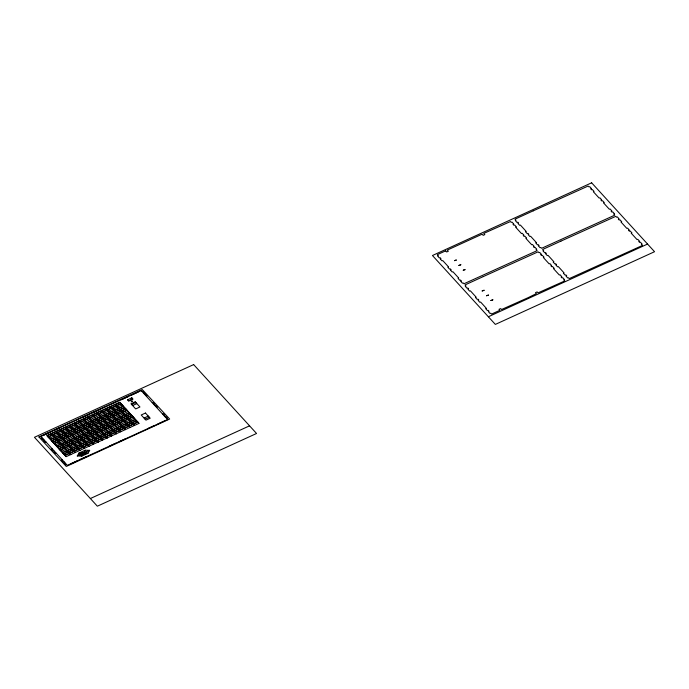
<?xml version="1.0" encoding="UTF-8"?>
<svg xmlns="http://www.w3.org/2000/svg" width="689" height="689" viewBox="0 0 689 689"><rect width="100%" height="100%" fill="white"/><g stroke="black" fill="none" stroke-linecap="round" stroke-linejoin="round"><path stroke-width="1.03" d="M77.289 455.989L78.977 453.035L85.16 450.201L89.665 450.339L87.985 453.302L81.793 456.127L77.289 455.989L89.665 450.339M81.793 456.127L85.16 450.201M41.745 437.317L41.047 437.636L42.796 439.548L43.485 439.237M142.02 391.516L142.718 391.197L144.466 393.118L143.768 393.436M48.084 436.955L121.023 403.642M48.273 436.929L52.528 434.983M52.838 434.845L57.092 432.899M57.394 432.761L61.648 430.814M61.95 430.677L66.204 428.739M66.514 428.601L70.769 426.655M71.07 426.517L75.325 424.57M75.626 424.433L79.881 422.486M80.191 422.348L84.446 420.411M84.747 420.273L89.002 418.326M89.303 418.189L93.558 416.242M93.868 416.104L98.122 414.158M98.424 414.02L102.678 412.082M102.98 411.944L107.234 409.998M107.536 409.86L111.799 407.914M112.1 407.776L116.355 405.83M116.656 405.692L120.911 403.754M44.363 440.193L43.665 440.512L45.414 442.424L46.111 442.105M144.647 394.392L145.345 394.074L147.093 395.986L146.395 396.304M49.289 438.264L122.229 404.951M50.598 439.47L54.853 437.524M55.154 437.386L59.409 435.439M59.719 435.302L63.974 433.364M64.275 433.226L68.53 431.28M68.831 431.142L73.086 429.195M73.396 429.058L77.65 427.111M77.952 426.973L82.206 425.035M82.508 424.898L86.762 422.951M87.064 422.813L91.327 420.867M91.628 420.729L95.883 418.783M96.184 418.645L100.439 416.707M100.74 416.569L104.995 414.623M105.305 414.485L109.56 412.539M109.861 412.401L114.116 410.455M114.417 410.317L118.672 408.379M118.982 408.241L123.236 406.295M50.486 439.582L123.426 406.269M51.796 440.788L56.05 438.841M56.36 438.704L60.615 436.757M60.916 436.619L65.171 434.673M65.472 434.535L69.727 432.597M70.037 432.459L74.291 430.513M74.593 430.375L78.847 428.429M79.149 428.291L83.403 426.345M83.713 426.207L87.968 424.269M88.27 424.131L92.524 422.185M92.826 422.047L97.08 420.101M97.39 419.963L101.645 418.016M101.946 417.878L106.201 415.941M106.502 415.803L110.757 413.856M111.058 413.719L115.321 411.772M115.623 411.634L119.877 409.688M120.179 409.55L124.433 407.612M51.684 440.9L124.623 407.587M52.889 442.209L125.829 408.896M53.079 442.183L57.333 440.245M57.635 440.107L61.889 438.161M62.199 438.023L66.454 436.077M66.755 435.939L71.01 434.001M71.311 433.855L75.566 431.917M75.876 431.779L80.131 429.833M80.432 429.695L84.687 427.748M84.988 427.611L89.243 425.673M89.553 425.526L93.807 423.589M94.109 423.451L98.363 421.504M98.665 421.367L102.919 419.42M103.229 419.282L107.484 417.345M107.785 417.198L112.04 415.26M112.341 415.123L116.596 413.176M116.906 413.038L121.161 411.092M121.462 410.954L125.717 409.016M54.086 443.527L127.026 410.213M54.285 443.501L58.539 441.563M58.841 441.416L63.095 439.479M63.397 439.341L67.651 437.394M67.953 437.257L72.216 435.31M72.517 435.172L76.772 433.235M77.073 433.088L81.328 431.15M81.629 431.013L85.884 429.066M86.194 428.928L90.448 426.982M90.75 426.844L95.004 424.906M95.306 424.76L99.56 422.822M99.871 422.684L104.125 420.738M104.427 420.6L108.681 418.654M108.983 418.516L113.237 416.578M113.547 416.432L117.802 414.494M118.103 414.356L122.358 412.41M122.659 412.272L126.914 410.325M55.292 444.844L128.232 411.531M56.601 446.041L60.856 444.104M61.157 443.966L65.412 442.019M65.722 441.882L69.977 439.935M70.278 439.797L74.533 437.859M74.834 437.713L79.089 435.775M79.399 435.637L83.653 433.691M83.955 433.553L88.209 431.607M88.511 431.469L92.765 429.531M93.075 429.385L97.33 427.447M97.631 427.309L101.886 425.363M102.187 425.225L106.442 423.279M106.752 423.141L111.007 421.203M111.308 421.057L115.563 419.119M115.864 418.981L120.119 417.034M120.429 416.897L124.683 414.95M124.985 414.812L129.239 412.875M56.489 446.162L129.429 412.849M51.951 448.505L51.253 448.823L53.001 450.735L53.699 450.417M152.235 402.703L152.932 402.385L154.68 404.297L153.983 404.615M57.807 447.359L62.062 445.421M62.363 445.275L66.618 443.337M66.919 443.199L71.174 441.253M71.475 441.115L75.738 439.169M76.04 439.031L80.294 437.093M80.596 436.947L84.85 435.009M85.152 434.871L89.406 432.925M89.716 432.787L93.971 430.84M94.272 430.703L98.527 428.765M98.828 428.618L103.083 426.68M103.393 426.543L107.648 424.596M107.949 424.458L112.204 422.512M112.505 422.374L116.76 420.436M117.07 420.29L121.324 418.352M121.626 418.214L125.88 416.268M126.182 416.13L130.436 414.184M57.695 447.471L130.634 414.158M58.892 448.789L131.832 415.476M59.082 448.763L63.336 446.816M63.646 446.679L67.901 444.741M68.202 444.603L72.457 442.657M72.758 442.519L77.013 440.572M77.314 440.435L81.578 438.488M81.879 438.35L86.134 436.413M86.435 436.275L90.69 434.328M90.991 434.191L95.254 432.244M95.556 432.106L99.81 430.16M100.112 430.022L104.366 428.084M104.668 427.947L108.922 426M109.232 425.862L113.487 423.916M113.788 423.778L118.043 421.832M118.344 421.694L122.599 419.756M122.909 419.618L127.164 417.672M127.465 417.534L131.72 415.588M54.569 451.373L53.88 451.691L55.628 453.603L56.317 453.284M154.853 405.571L155.55 405.253L157.299 407.173L156.601 407.483M60.089 450.106L133.029 416.793M60.287 450.081L64.542 448.134M64.844 447.996L69.098 446.05M69.4 445.912L73.654 443.974M73.964 443.837L78.219 441.89M78.52 441.752L82.775 439.806M83.076 439.668L87.331 437.722M87.641 437.584L91.895 435.646M92.197 435.508L96.451 433.562M96.753 433.424L101.007 431.478M101.317 431.34L105.572 429.393M105.873 429.256L110.128 427.318M110.429 427.18L114.684 425.234M114.985 425.096L119.249 423.149M119.55 423.012L123.805 421.065M124.106 420.927L128.361 418.99M128.662 418.852L132.917 416.905M61.295 451.416L134.234 418.111M62.604 452.621L66.859 450.675M67.169 450.537L71.423 448.599M71.725 448.461L75.979 446.515M76.281 446.377L80.535 444.431M80.846 444.293L85.1 442.347M85.402 442.209L89.656 440.271M89.958 440.133L94.212 438.187M94.514 438.049L98.777 436.103M99.078 435.965L103.333 434.018M103.634 433.881L107.889 431.943M108.19 431.805L112.445 429.858M112.755 429.721L117.009 427.774M117.311 427.636L121.565 425.69M121.867 425.552L126.121 423.614M126.431 423.477L130.686 421.53M130.988 421.392L135.242 419.446M62.492 452.733L135.432 419.42M63.81 453.939L68.065 451.993M68.366 451.855L72.621 449.908M72.922 449.771L77.177 447.833M77.487 447.695L81.741 445.749M82.043 445.611L86.297 443.664M86.599 443.527L90.853 441.58M91.163 441.442L95.418 439.504M95.719 439.367L99.974 437.42M100.275 437.282L104.53 435.336M104.84 435.198L109.095 433.252M109.396 433.114L113.651 431.176M113.952 431.038L118.207 429.092M118.508 428.954L122.771 427.008M123.073 426.87L127.327 424.924M127.629 424.786L131.883 422.848M132.185 422.71L136.439 420.764M63.698 454.051L136.637 420.738M64.895 455.369L137.834 422.056M65.085 455.343L69.339 453.396M69.649 453.259L73.904 451.312M74.205 451.174L78.46 449.237M78.761 449.09L83.016 447.152M83.326 447.015L87.581 445.068M87.882 444.93L92.137 442.984M92.438 442.846L96.693 440.908M97.003 440.762L101.257 438.824M101.559 438.686L105.813 436.74M106.115 436.602L110.369 434.656M110.679 434.518L114.934 432.58M115.235 432.434L119.49 430.496M119.791 430.358L124.046 428.412M124.347 428.274L128.61 426.327M128.912 426.19L133.166 424.252M133.468 424.105L137.722 422.168M62.165 459.684L61.467 460.002L63.216 461.923L63.913 461.604M162.449 413.882L163.138 413.572L164.886 415.484L164.189 415.803M64.783 462.56L64.086 462.879L65.834 464.791L66.532 464.472M165.067 416.759L165.765 416.44L167.513 418.352L166.816 418.671M90.362 498.535L249.564 425.828M488.363 316.759L647.557 244.052M78.977 453.035L87.985 453.302M138.127 392.041L131.487 395.064M164.542 420.97L157.91 424.002M131.685 397.966L132.727 399.103L128.774 400.912L127.732 399.766M128.171 396.58L121.54 399.611M154.586 425.518L147.954 428.549M138.842 423.39L119.714 402.436L115.459 404.383L134.588 425.337M115.261 404.409L134.476 425.449M134.286 425.475L115.149 404.521L110.895 406.458L130.032 427.421M110.705 406.484L129.92 427.533M129.73 427.559L110.593 406.596L106.339 408.543L125.476 429.505M106.149 408.568L125.364 429.617M125.165 429.643L106.037 408.68L101.783 410.627L120.911 431.581M101.584 410.653L120.799 431.693M120.609 431.719L101.472 410.765L97.218 412.711L116.355 433.665M99.362 409.74L92.731 412.771M125.777 438.678L119.145 441.709M97.028 412.737L116.243 433.777M116.053 433.803L96.916 412.849L92.662 414.787L111.799 435.749M92.472 414.812L111.687 435.861M111.489 435.887L92.36 414.924L88.106 416.871L107.234 437.825M89.415 414.287L82.775 417.319M115.83 443.216L109.198 446.248M87.916 416.897L107.122 437.946M106.933 437.971L87.804 417.009L83.541 418.955L102.678 439.909M83.352 418.981L102.566 440.021M102.377 440.047L83.24 419.093L78.985 421.039L98.122 441.994M78.796 421.065L98.01 442.105M97.821 442.131L78.684 421.177L74.429 423.115L93.558 444.078M74.24 423.141L93.446 444.19M93.256 444.216L74.128 423.253L69.873 425.199L89.002 446.153M69.675 425.225L88.89 446.274M88.7 446.3L69.563 425.337L65.309 427.283L84.446 448.238M65.119 427.309L84.334 448.35M84.144 448.375L65.007 427.421L60.753 429.368L79.881 450.322M60.598 427.447L53.966 430.479M87.012 456.376L80.38 459.408M60.563 429.393L79.769 450.434M79.579 450.46L60.451 429.505L56.197 431.443L75.325 452.406M55.998 431.469L75.213 452.518M75.023 452.544L55.887 431.581L51.632 433.527L70.769 454.482M50.65 431.986L44.018 435.017M77.065 460.924L70.433 463.955M51.442 433.553L70.657 454.602M70.467 454.628L51.331 433.665L47.076 435.612L66.213 456.566M38.894 436.938L66.29 466.462L169.658 419.024L142.27 389.526L38.894 436.938M454.516 260.666L456.445 260.003L454.542 260.606M458.891 265.446L460.803 264.765L458.891 265.446M463.258 270.234L465.178 269.571L463.275 270.174M482.179 290.956L484.091 290.267L482.179 290.956M486.546 295.745L488.467 295.081L486.546 295.745M490.912 300.525L492.833 299.836L490.912 300.525M80.604 453.078L78.572 455.403L87.331 453.276L86.125 451.958L80.604 453.078M131.694 401.248L131.16 401.859L132.701 401.153L131.694 401.248M193.652 364.584L34.45 437.291L97.356 506.191L256.549 433.484L193.652 364.584M591.644 182.809L432.451 255.516L495.348 324.416L654.55 251.709L591.644 182.809M445.628 250.856L437.334 254.646L438.333 255.731L437.636 256.05L439.384 257.97L440.082 257.652L440.951 258.608L440.254 258.926L442.002 260.838L442.7 260.52L448.539 266.919L447.841 267.237L449.59 269.149L450.287 268.831L451.166 269.787L450.468 270.105L452.217 272.017L452.914 271.707L458.753 278.106L458.056 278.416L459.804 280.337L460.502 280.018L461.372 280.974L460.674 281.293L462.422 283.205L463.12 282.886L463.938 283.782L537.084 250.65L536.085 249.564L536.783 249.246L535.034 247.334L534.337 247.644L533.467 246.688L534.164 246.369L532.416 244.457L531.719 244.776L525.879 238.377L526.577 238.058L524.829 236.146L524.131 236.465L523.252 235.509L523.95 235.19L522.202 233.278L521.504 233.597L515.665 227.198L516.362 226.879L514.614 224.958L513.916 225.277L513.047 224.321L513.744 224.003L511.996 222.091L511.298 222.409L510.48 221.522L483.764 233.433L484.823 234.596L483.17 235.354L482.111 234.191L447.282 250.098L448.341 251.252L446.687 252.01L445.628 250.856M533.252 210.834L515.01 219.162L516.009 220.256L515.312 220.575L517.06 222.487L517.758 222.168L518.628 223.133L517.93 223.451L519.678 225.363L520.376 225.045L526.215 231.444L525.518 231.762L527.266 233.674L527.963 233.356L528.842 234.312L528.144 234.63L529.893 236.542L530.59 236.224L536.43 242.623L535.732 242.941L537.48 244.862L538.178 244.543L539.048 245.499L538.35 245.818L540.098 247.73L540.796 247.411L541.606 248.298L614.76 215.175L613.761 214.09L614.459 213.771L612.71 211.85L612.013 212.169L611.143 211.213L611.841 210.894L610.092 208.982L609.395 209.301L603.555 202.902L604.253 202.583L602.505 200.671L601.807 200.99L600.929 200.034L601.626 199.715L599.878 197.803L599.18 198.113L593.341 191.714L594.039 191.396L592.29 189.484L591.593 189.802L590.723 188.846L591.42 188.528L589.672 186.616L588.974 186.934L588.156 186.039L533.252 210.834M141.211 390.629L40.927 436.43L67.341 465.359L167.625 419.558L141.211 390.629M119.826 402.324L46.886 435.637L66.101 456.678L139.04 423.365L119.826 402.324M131.797 397.846L127.543 399.792L128.662 401.024L132.917 399.077L131.797 397.846M135.225 401.816L130.97 403.754L135.69 408.93L139.945 406.984L135.225 401.816M135.664 402.531L131.711 404.331L132.753 405.476L136.698 403.668L135.664 402.531M145.465 413.038L141.211 414.985L145.939 420.152L150.193 418.214L145.465 413.038M148.126 416.182L144.173 417.99L145.215 419.127L149.168 417.327L148.126 416.182M483.23 276.608L464.989 284.936L465.988 286.03L465.29 286.348L467.039 288.26L467.736 287.942L468.606 288.898L467.909 289.216L469.657 291.128L470.354 290.81L476.202 297.209L475.505 297.527L477.253 299.439L477.942 299.129L478.821 300.085L478.123 300.404L479.871 302.316L480.569 301.997L486.408 308.396L485.711 308.715L487.459 310.627L488.156 310.308L489.026 311.264L488.337 311.583L490.077 313.495L490.775 313.176L491.593 314.072L499.878 310.283L499.008 309.327L500.67 308.569L501.54 309.525L528.256 297.605L536.369 293.617L535.491 292.661L537.153 291.903L538.023 292.868L564.739 280.948L563.74 279.855L564.437 279.536L562.689 277.624L562 277.943L561.122 276.987L561.819 276.668L560.071 274.756L559.373 275.066L553.534 268.667L554.232 268.357L552.483 266.436L551.786 266.755L550.916 265.799L551.605 265.48L549.865 263.568L549.167 263.887L543.32 257.488L544.017 257.169L542.269 255.257L541.571 255.576L540.701 254.62L541.399 254.301L539.651 252.381L538.953 252.699L538.143 251.812L483.23 276.608M560.906 241.124L542.665 249.461L543.664 250.555L542.966 250.874L544.715 252.785L545.412 252.467L546.282 253.423L545.585 253.741L547.333 255.653L548.031 255.335L553.878 261.734L553.181 262.053L554.929 263.965L555.618 263.646L556.497 264.602L555.799 264.921L557.547 266.841L558.245 266.522L564.084 272.922L563.387 273.24L565.135 275.152L565.833 274.833L566.702 275.789L566.014 276.108L567.753 278.02L568.451 277.701L569.269 278.597L642.415 245.473L641.416 244.38L642.114 244.061L640.365 242.149L639.676 242.468L638.798 241.512L639.495 241.193L637.747 239.272L637.049 239.591L631.21 233.192L631.908 232.873L630.159 230.961L629.462 231.28L628.592 230.324L629.281 230.005L627.541 228.093L626.844 228.412L620.996 222.013L621.693 221.694L619.945 219.782L619.247 220.101L618.377 219.136L619.075 218.818L617.327 216.906L616.629 217.224L615.82 216.337L560.906 241.124"/></g></svg>
